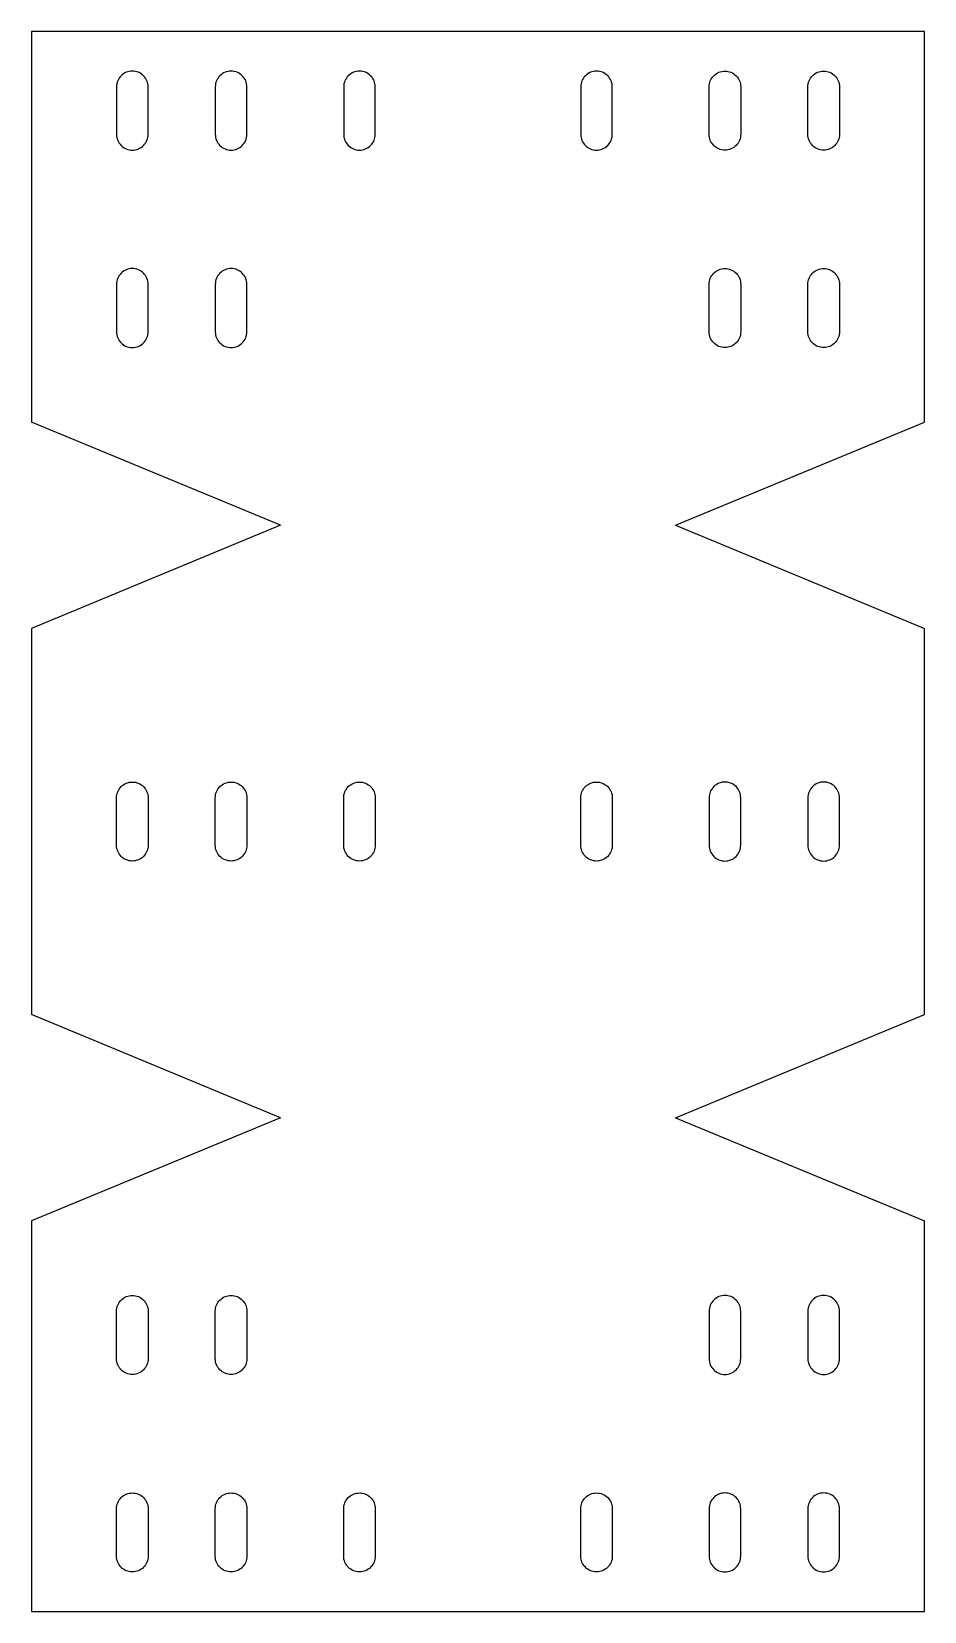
# Model space of a CAD drawing. Header units: millimetres. Extents: x 785 to 1011, y -17 to 383.
import ezdxf

# ---------------------------------------------------------------- set-up
doc = ezdxf.new("R2010")
doc.units = ezdxf.units.MM
doc.header["$MEASUREMENT"] = 0

# ---------------------------------------------------------------- blocks, each defined once
blk = doc.blocks.new('A$C511E6CCA')
for points in [[(0, 370), (0, 370, 0.414214), (4, 374), (4, 386, 0.414214), (0, 390), (0, 390, 0.414214), (-4, 386), (-4, 374, 0.414214)], [(0, 210), (0, 210, -0.414214), (4, 206), (4, 194, -0.414214), (0, 190), (0, 190, -0.414214), (-4, 194), (-4, 206, -0.414214)], [(0, 30), (0, 30, -0.414214), (4, 26), (4, 14, -0.414214), (0, 10), (0, 10, -0.414214), (-4, 14), (-4, 26, -0.414214)]]:
    blk.add_lwpolyline(points, format="xyb", close=True)

msp = doc.modelspace()

# ---------------------------------------------------------------- linework, layer by layer
for p, q in [((1011.32, 382.98), (785.32, 382.98)), ((785.32, 382.98), (785.32, 284.08)), ((1011.32, 284.08), (1011.32, 382.98)), ((785.32, 231.89), (785.32, 134.08)), ((1011.32, 134.08), (1011.32, 231.89)), ((785.32, 81.89), (785.32, -17.02)), ((1011.32, -17.02), (1011.32, 81.89)), ((785.32, -17.02), (1011.32, -17.02))]:
    msp.add_line(p, q)
at = {"color": 30, "true_color": 0xf8991e}
for p, q in [((848.32, 257.98), (785.32, 284.08)), ((948.32, 257.98), (1011.32, 284.08)), ((848.32, 257.98), (785.32, 231.89)), ((948.32, 257.98), (1011.32, 231.89)), ((848.32, 107.98), (785.32, 134.08)), ((948.32, 107.98), (1011.32, 134.08)), ((848.32, 107.98), (785.32, 81.89)), ((948.32, 107.98), (1011.32, 81.89))]:
    msp.add_line(p, q, dxfattribs=at)
for points in [[(810.82, 352.98), (810.82, 352.98, 0.414214), (814.82, 356.98), (814.82, 368.98, 0.414214), (810.82, 372.98), (810.82, 372.98, 0.414214), (806.82, 368.98), (806.82, 356.98, 0.414214)], [(835.82, 352.98), (835.82, 352.98, 0.414214), (839.82, 356.98), (839.82, 368.98, 0.414214), (835.82, 372.98), (835.82, 372.98, 0.414214), (831.82, 368.98), (831.82, 356.98, 0.414214)], [(960.82, 352.98), (960.82, 352.98, -0.414214), (956.82, 356.98), (956.82, 368.98, -0.414214), (960.82, 372.98), (960.82, 372.98, -0.414214), (964.82, 368.98), (964.82, 356.98, -0.414214)], [(985.82, 352.98), (985.82, 352.98, -0.414214), (981.82, 356.98), (981.82, 368.98, -0.414214), (985.82, 372.98), (985.82, 372.98, -0.414214), (989.82, 368.98), (989.82, 356.98, -0.414214)], [(810.82, 302.98), (810.82, 302.98, 0.414214), (814.82, 306.98), (814.82, 318.98, 0.414214), (810.82, 322.98), (810.82, 322.98, 0.414214), (806.82, 318.98), (806.82, 306.98, 0.414214)], [(835.82, 302.98), (835.82, 302.98, 0.414214), (839.82, 306.98), (839.82, 318.98, 0.414214), (835.82, 322.98), (835.82, 322.98, 0.414214), (831.82, 318.98), (831.82, 306.98, 0.414214)], [(960.82, 302.98), (960.82, 302.98, -0.414214), (956.82, 306.98), (956.82, 318.98, -0.414214), (960.82, 322.98), (960.82, 322.98, -0.414214), (964.82, 318.98), (964.82, 306.98, -0.414214)], [(985.82, 302.98), (985.82, 302.98, -0.414214), (981.82, 306.98), (981.82, 318.98, -0.414214), (985.82, 322.98), (985.82, 322.98, -0.414214), (989.82, 318.98), (989.82, 306.98, -0.414214)], [(810.82, 192.98), (810.82, 192.98, -0.414214), (814.82, 188.98), (814.82, 176.98, -0.414214), (810.82, 172.98), (810.82, 172.98, -0.414214), (806.82, 176.98), (806.82, 188.98, -0.414214)], [(835.82, 192.98), (835.82, 192.98, -0.414214), (839.82, 188.98), (839.82, 176.98, -0.414214), (835.82, 172.98), (835.82, 172.98, -0.414214), (831.82, 176.98), (831.82, 188.98, -0.414214)], [(960.82, 192.98), (960.82, 192.98, 0.414214), (956.82, 188.98), (956.82, 176.98, 0.414214), (960.82, 172.98), (960.82, 172.98, 0.414214), (964.82, 176.98), (964.82, 188.98, 0.414214)], [(985.82, 192.98), (985.82, 192.98, 0.414214), (981.82, 188.98), (981.82, 176.98, 0.414214), (985.82, 172.98), (985.82, 172.98, 0.414214), (989.82, 176.98), (989.82, 188.98, 0.414214)], [(810.82, 62.98), (810.82, 62.98, -0.414214), (814.82, 58.98), (814.82, 46.98, -0.414214), (810.82, 42.98), (810.82, 42.98, -0.414214), (806.82, 46.98), (806.82, 58.98, -0.414214)], [(835.82, 62.98), (835.82, 62.98, -0.414214), (839.82, 58.98), (839.82, 46.98, -0.414214), (835.82, 42.98), (835.82, 42.98, -0.414214), (831.82, 46.98), (831.82, 58.98, -0.414214)], [(960.82, 62.98), (960.82, 62.98, 0.414214), (956.82, 58.98), (956.82, 46.98, 0.414214), (960.82, 42.98), (960.82, 42.98, 0.414214), (964.82, 46.98), (964.82, 58.98, 0.414214)], [(985.82, 62.98), (985.82, 62.98, 0.414214), (981.82, 58.98), (981.82, 46.98, 0.414214), (985.82, 42.98), (985.82, 42.98, 0.414214), (989.82, 46.98), (989.82, 58.98, 0.414214)], [(810.82, 12.98), (810.82, 12.98, -0.414214), (814.82, 8.98), (814.82, -3.02, -0.414214), (810.82, -7.02), (810.82, -7.02, -0.414214), (806.82, -3.02), (806.82, 8.98, -0.414214)], [(835.82, 12.98), (835.82, 12.98, -0.414214), (839.82, 8.98), (839.82, -3.02, -0.414214), (835.82, -7.02), (835.82, -7.02, -0.414214), (831.82, -3.02), (831.82, 8.98, -0.414214)], [(960.82, 12.98), (960.82, 12.98, 0.414214), (956.82, 8.98), (956.82, -3.02, 0.414214), (960.82, -7.02), (960.82, -7.02, 0.414214), (964.82, -3.02), (964.82, 8.98, 0.414214)], [(985.82, 12.98), (985.82, 12.98, 0.414214), (981.82, 8.98), (981.82, -3.02, 0.414214), (985.82, -7.02), (985.82, -7.02, 0.414214), (989.82, -3.02), (989.82, 8.98, 0.414214)]]:
    msp.add_lwpolyline(points, format="xyb", close=True)

# ---------------------------------------------------------------- block references
for p in [(868.32, -17.02), (928.32, -17.02)]:
    msp.add_blockref('A$C511E6CCA', p)

doc.saveas('drawing.dxf')
